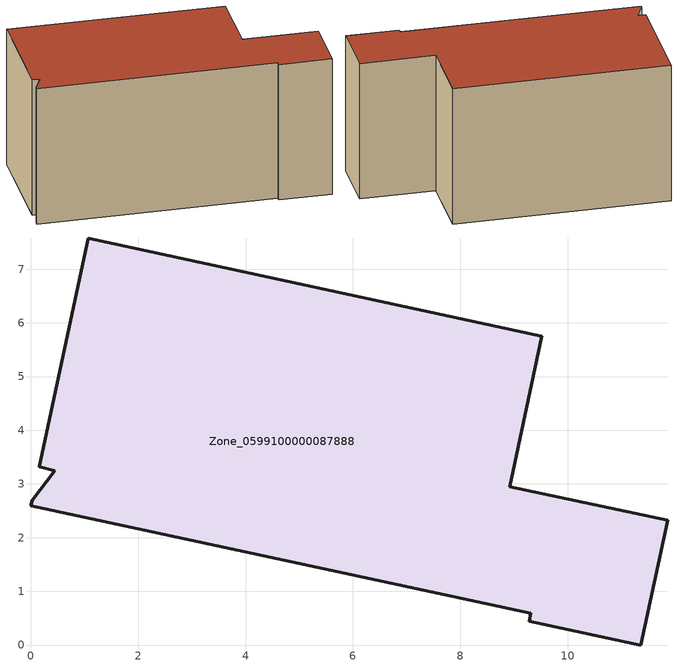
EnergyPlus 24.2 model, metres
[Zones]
Zone_0599100000087888
 floor ground (C_G): 11.86,2.32 11.36,0 9.28,0.44 9.31,0.59 0,2.59 0.02,2.69 0.45,3.24 0.16,3.32 1.07,7.58 9.52,5.75 8.92,2.95 z0
 wall outside (C_F): 11.36,0 11.86,2.32 8.92,2.95 9.52,5.75 1.07,7.58 0.16,3.32 0.45,3.24 0.02,2.69 0,2.59 9.31,0.59 9.28,0.44 11.36,0 z0:5.87
 roof outside (C_R): 0,2.59 9.31,0.59 9.28,0.44 11.36,0 11.86,2.32 8.92,2.95 9.52,5.75 1.07,7.58 0.16,3.32 0.45,3.24 0.02,2.69 z5.87
[BUILDING]
Pand.0599100000087888: North Axis=0; Terrain=City; Loads Convergence Tolerance Value=0.04; Temperature Convergence Tolerance Value=0.4; Solar Distribution=FullExterior; Maximum Number of Warmup Days=25; Minimum Number of Warmup Days=1
[Site:Location]
Rotterdam.The.Hague.AP_ZH_NLD Design_Conditions: Latitude=51.96; Longitude=4.45; Time Zone=1; Elevation=-4.5
[SITE:GROUNDTEMPERATURE:BUILDINGSURFACE]
18, 18, 18, 18, 18, 18, 18, 18, 18, 18, 18, 18
[MATERIAL] Thermal Absorptance=0.9; Solar Absorptance=0.7; Visible Absorptance=0.7
Name | Roughness | Thickness | Conductivity | Density | Specific Heat
G.TI.1975-1991 | MediumSmooth | 0.15 | 0.288461 | 540 | 1210
F.TI.1975-1991 | Rough | 0.3 | 0.230769 | 1920 | 840
R.TI.1975-1991 | MediumRough | 0.2 | 0.153846 | 1500 | 1000
[CONSTRUCTION]
C_G: G.TI.1975-1991
C_F: F.TI.1975-1991
C_R: R.TI.1975-1991
[ZONE]
Zone_0599100000087888: Type=1; Multiplier=1; Ceiling Height=Autocalculate; Volume=Autocalculate; Floor Area=autocalculate; Part of Total Floor Area=Yes
[ZONEINFILTRATION:DESIGNFLOWRATE]
Infil_Zone_0599100000087888: Zone or ZoneList or Space or SpaceList=Zone_0599100000087888; Schedule=AlwaysOn; Design Flow Rate Calculation Method=Flow/Area; Flow Rate per Floor Area=0.003; Constant Term Coefficient=1; Temperature Term Coefficient=0; Velocity Term Coefficient=0; Velocity Squared Term Coefficient=0
[HVACTEMPLATE:ZONE:IDEALLOADSAIRSYSTEM]
Zone_0599100000087888: Maximum Heating Supply Air Temperature=50; Minimum Cooling Supply Air Temperature=13; Maximum Heating Supply Air Humidity Ratio=0.0156; Minimum Cooling Supply Air Humidity Ratio=0.0077; Heating Limit=NoLimit; Cooling Limit=NoLimit; Dehumidification Control Type=ConstantSensibleHeatRatio; Cooling Sensible Heat Ratio=0.7; Dehumidification Setpoint=60; Humidification Control Type=None; Humidification Setpoint=30; Outdoor Air Method=None; Outdoor Air Flow Rate per Person=0.00944; Outdoor Air Flow Rate per Zone Floor Area=0; Outdoor Air Flow Rate per Zone=0; Demand Controlled Ventilation Type=None; Outdoor Air Economizer Type=NoEconomizer; Heat Recovery Type=None; Sensible Heat Recovery Effectiveness=0.7; Latent Heat Recovery Effectiveness=0.65
[ZONECONTROL:THERMOSTAT]
ThermostatControl_Zone_0599100000087888: Zone or ZoneList=Zone_0599100000087888; Control Type Schedule=DualSetpointControlType; Control 1=Thermostat_Zone_0599100000087888; Temperature Difference Between Cutout And Setpoint=0
[THERMOSTATSETPOINT:DUALSETPOINT]
Thermostat_Zone_0599100000087888: Heating Setpoint Temperature Schedule=HeatingSetpoint_Zone_0599100000087888; Cooling Setpoint Temperature Schedule=CoolingSetpoint_Zone_0599100000087888
[SCHEDULE:COMPACT]
HeatingSetpoint_Zone_0599100000087888: Through: 12/31, For: AllDays, Until: 24:00, 21
CoolingSetpoint_Zone_0599100000087888: Through: 12/31, For: AllDays, Until: 24:00, 24
DualSetpointControlType: Through: 12/31, For: AllDays, Until: 24:00, 4
AlwaysOn: Through: 12/31, For: AllDays, Until: 24:00, 1
